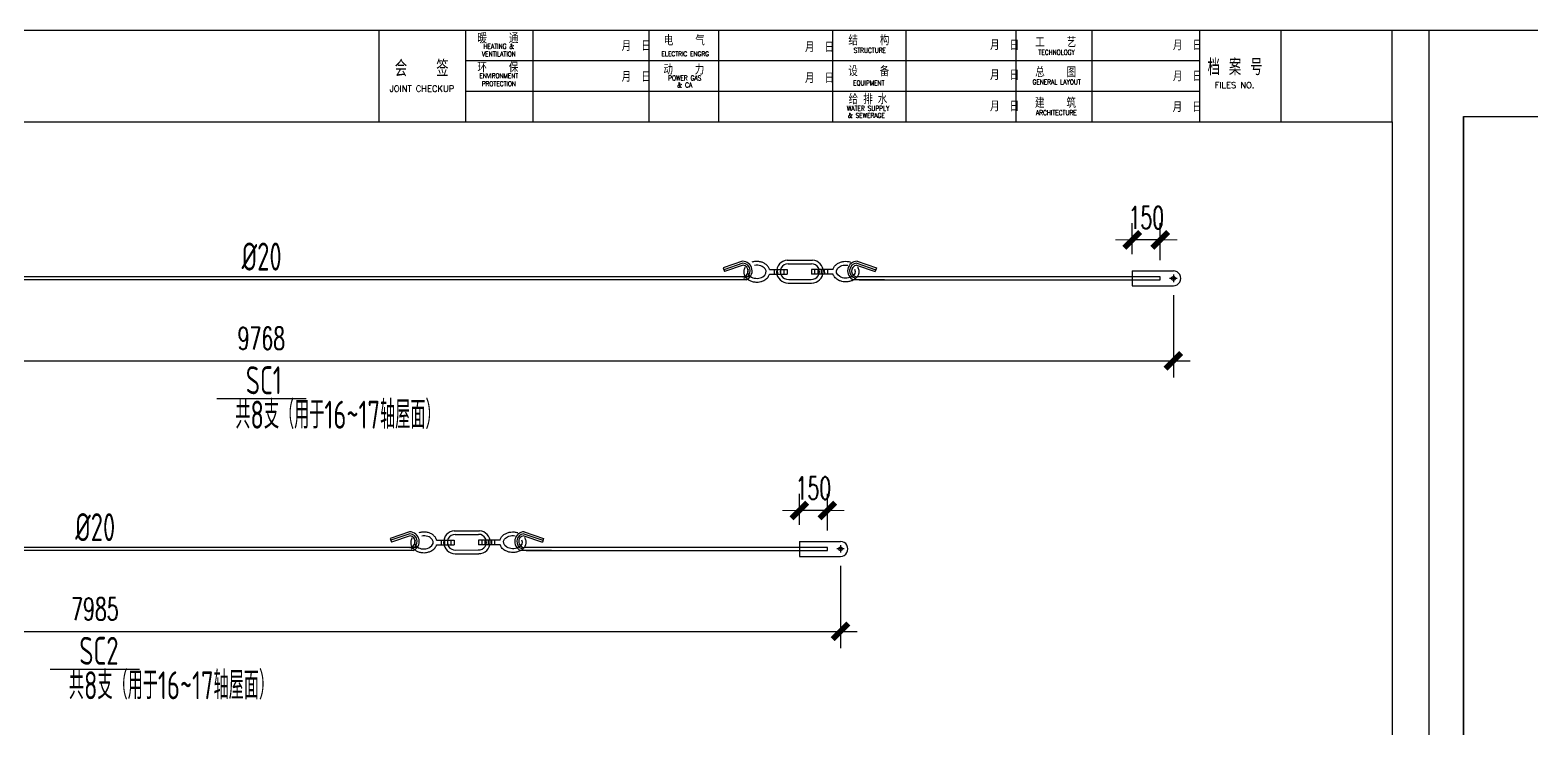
# Model space of a CAD drawing. Header units: inches. Extents: x 129725932 to 129894734, y 55771230 to 55809283.
# Drawn here: x 129801610 to 129809653, y 55784013 to 55787759 of the extents above; entities that cross this region are included whole.
import ezdxf
from ezdxf.enums import TextEntityAlignment as Align

# ---------------------------------------------------------------- set-up
doc = ezdxf.new("R2010")
doc.units = ezdxf.units.IN
doc.header["$MEASUREMENT"] = 0
doc.linetypes.add('CENTER', pattern=[50.8, 31.75, -6.35, 6.35, -6.35])
doc.layers.add('TK', color=140, linetype='Continuous')
doc.layers.add('标注', color=8, linetype='Continuous', lineweight=9)
doc.layers.add('轴线层', color=1, linetype='CENTER', lineweight=15)
doc.styles.add('ARIAL', font='swisscl.ttf', dxfattribs={"width": 0.7})
doc.styles.add('DIM_FONT', font='romans.shx', dxfattribs={"width": 0.618, "bigfont": '1hztxt.shx'})
doc.styles.add('hz', font='gbenor.shx', dxfattribs={"width": 0.75, "height": 100, "bigfont": 'gbcbig.shx'})
doc.styles.add('HZ1', font='romand.shx', dxfattribs={"width": 0.7, "height": 300, "bigfont": 'hzxy.shx'})
doc.styles.add('HZXY', font='romand.shx', dxfattribs={"bigfont": 'hzxy.shx'})
doc.styles.add('ROMANC', font='romanc.shx', dxfattribs={"width": 0.8, "bigfont": 'hztxt.shx'})
doc.styles.add('ROMAND', font='ROMAND.shx', dxfattribs={"width": 0.85})
doc.dimstyles.new('WGH(1)', dxfattribs={"dimscale": 1.2, "dimtxt": 100, "dimasz": 0.5, "dimexe": 75, "dimexo": 75, "dimgap": 50, "dimtad": 1, "dimdec": 0, "dimzin": 0, "dimdsep": 46, "dimtxsty": 'DIM_FONT', "dimblk1": '_DIMX', "dimblk2": '_DIMX', "dimsah": 1, "dimcen": 0.09, "dimclrd": 3, "dimclre": 3, "dimclrt": 7, "dimadec": 0, "dimazin": 0, "dimtfac": 1, "dimtdec": 0, "dimtix": 1, "dimtmove": 2, "dimatfit": 3, "dimldrblk": '_DIMX', "dimfxl": 0, "dimtolj": 1, "dimtzin": 0, "dimarcsym": 0})

# ---------------------------------------------------------------- blocks, each defined once
blk = doc.blocks.new('11111')
at = {"layer": 'TK', "lineweight": -3}
for p, q in [((6334425.8, 2886357), (6334425.8, 2870306.6)), ((6334425.8, 2886357), (6345762.2, 2886357)), ((6340303.3, 2885879.9), (6340303.3, 2886357)), ((6340303.3, 2885879.9), (6340303.3, 2886357)), ((6340754.3, 2885879.9), (6340754.3, 2886357)), ((6341104.1, 2885879.9), (6341104.1, 2886357)), ((6341708.5, 2885879.9), (6341708.5, 2886357)), ((6342070, 2885879.9), (6342070, 2886357)), ((6342662.8, 2885879.9), (6342662.8, 2886357)), ((6343045.2, 2885879.9), (6343045.2, 2886357)), ((6343617, 2885879.9), (6343617, 2886357)), ((6344011.2, 2885879.9), (6344011.2, 2886357)), ((6344571.3, 2885879.9), (6344571.3, 2886357)), ((6344571.3, 2885879.9), (6344571.3, 2886357)), ((6344992, 2886357), (6344992, 2885879.9)), ((6345571.4, 2885879.9), (6345571.4, 2886357)), ((6345571.4, 2885879.9), (6345571.4, 2886357)), ((6345762.2, 2886357), (6345762.2, 2870306.6)), ((6345762.2, 2886357), (6345762.2, 2870306.6)), ((6340754.3, 2886198), (6344571.3, 2886198)), ((6345571.4, 2885879.9), (6345571.4, 2886112.7)), ((6345571.4, 2885879.9), (6345571.4, 2886112.7)), ((6340754.3, 2886039), (6344571.3, 2886039)), ((6334616.6, 2885879.9), (6334616.6, 2870497.5)), ((6334616.6, 2885879.9), (6345571.4, 2885879.9)), ((6334616.6, 2870497.5), (6334616.6, 2885879.9)), ((6345571.4, 2885879.9), (6345571.4, 2870497.5))]:
    blk.add_line(p, q, dxfattribs=at)
at = {"layer": 'TK', "lineweight": -3, "text_generation_flag": 6}
for s, height, style, width, p in [('暖    通', 47.71, 'HZ1', 0.8, (6340921.3, 2886288.3)), ('结    构', 47.71, 'HZ1', 0.8, (6342850.6, 2886277.9)), ('HEATING &', 24.81, 'ROMAND', 0.8, (6340926.1, 2886259.8)), ('  月  日', 47.71, 'HZ1', 0.8, (6341614.4, 2886248.8)), ('电    气', 47.71, 'HZ1', 0.8, (6341890.7, 2886277)), ('  月  日', 47.71, 'HZ1', 0.8, (6342567.7, 2886242.1)), ('STRUCTURE', 24.81, 'ROMAND', 0.8, (6342855.4, 2886239)), ('  月  日', 47.71, 'HZ1', 0.8, (6343530.1, 2886252.8)), ('工    艺', 47.71, 'HZ1', 0.8, (6343822, 2886267.9)), ('TECHNOLOGY', 24.81, 'ROMAND', 0.8, (6343826.8, 2886228.6)), ('  月  日', 47.71, 'HZ1', 0.8, (6344480.9, 2886252.1)), ('会   签', 84.55, 'HZ1', 0.8, (6340525.1, 2886115.1)), ('环    保', 47.71, 'HZ1', 0.8, (6340921.3, 2886136.6)), ('VENTILATION', 24.81, 'ROMAND', 0.8, (6340926.1, 2886219.6)), ('ELECTRIC ENGRG', 24.81, 'ROMAND', 0.8, (6341895.5, 2886220.7)), ('动    力', 47.71, 'HZ1', 0.8, (6341888.2, 2886125.6)), ('ENVIRONMENT', 24.81, 'ROMAND', 0.8, (6340926.1, 2886106.8)), ('  月  日', 47.71, 'HZ1', 0.8, (6341614.4, 2886088.2)), ('POWER GAS', 24.81, 'ROMAND', 0.8, (6341893, 2886094.9)), ('  月  日', 47.71, 'HZ1', 0.8, (6342567.7, 2886081.5)), ('设    备', 47.71, 'HZ1', 0.8, (6342850, 2886117.2)), ('  月  日', 47.71, 'HZ1', 0.8, (6343530.1, 2886097)), ('GENERAL LAYOUT', 24.81, 'ROMAND', 0.8, (6343826.8, 2886073.9)), ('总    图', 47.71, 'HZ1', 0.8, (6343822, 2886112.2)), ('  月  日', 47.71, 'HZ1', 0.8, (6344480.9, 2886090.9)), ('JOINT CHECKUP', 31.706, 'ROMANC', 1, (6340526.3, 2886036.1)), ('PROTECTION', 24.81, 'ROMAND', 0.8, (6340926.1, 2886065)), ('& CA', 25.37, 'ROMAND', 0.8, (6341893, 2886057.9)), ('给 排 水', 47.71, 'HZ1', 0.8, (6342845.7, 2885971.6)), ('EQUIPMENT', 24.81, 'ROMAND', 0.8, (6342849.8, 2886068.8)), ('FILES NO.', 31.71, 'ROMANC', 1, (6344752.6, 2886054.4)), ('WATER SUPPLY', 24.81, 'ROMAND', 0.8, (6342846.6, 2885937.1)), ('  月  日', 47.71, 'HZ1', 0.8, (6343530.1, 2885934.6)), ('建    筑', 47.71, 'HZ1', 0.8, (6343820.5, 2885952.3)), ('  月  日', 47.71, 'HZ1', 0.8, (6344479.8, 2885930.6)), ('& SEWERAGE', 24.81, 'ROMAND', 0.8, (6342837.4, 2885900.1)), ('ARCHITECTURE', 24.81, 'ROMAND', 0.8, (6343825.3, 2885914.3))]:
    blk.add_text(s, height=height, rotation=180, dxfattribs=dict(at, style=style, width=width)).set_placement(p, align=Align.CENTER)
at = {"layer": 'TK', "lineweight": -3, "style": 'HZ1', "text_generation_flag": 6, "width": 0.8}
blk.add_text('档 案 号', height=84.55, rotation=180, dxfattribs=at).set_placement((6344611.7, 2886121.8))
at = {"layer": 'TK', "lineweight": -3}
for tag, height, style, width, p in [('DISCIPLINE', 57.3, 'HZXY', 1, (6344328.6, 2871082.6)), ('PROJECT-NAME', 95.4, 'HZXY', 0.8, (6339242.7, 2871015.3)), ('ITEM-NAME', 95.4, 'HZXY', 0.8, (6341079.8, 2871018.9)), ('STATUS', 57.3, 'HZXY', 0.8, (6345235.8, 2871000.4)), ('DRAWING-TITLE', 95.4, 'HZXY', 0.8, (6342797.5, 2870944.3)), ('SCALE', 57.3, 'ARIAL', 1, (6344326.2, 2870923)), ('版本号', 57.3, 'HZXY', 1, (6337057.1, 2870903.9)), ('REWORK-DATE', 57.3, 'ARIAL', 1, (6337574.4, 2870911.2)), ('DRAWING-TITLE', 95.4, 'HZXY', 0.8, (6342791.4, 2870805.4)), ('版本号', 57.3, 'HZXY', 1, (6337057.1, 2870735.6)), ('REWORK-DATE', 57.3, 'ARIAL', 1, (6337574.4, 2870744.2)), ('DRAWING-TITLE', 95.4, 'HZXY', 0.8, (6342792.9, 2870673)), ('DATE', 57.3, 'ARIAL', 1, (6344324.1, 2870749.1)), ('PROJECT-NUMBER', 57.3, 'ARIAL', 0.9, (6345225.3, 2870672.6)), ('版本号', 57.3, 'HZXY', 1, (6337057.1, 2870574.3)), ('REWORK-DATE', 57.3, 'ARIAL', 1, (6337574.4, 2870577.2)), ('DRAWING-NUMBER', 57.3, 'ARIAL', 1, (6344326.7, 2870583.8))]:
    blk.add_attdef(tag, text='', height=height, dxfattribs=dict(at, style=style, width=width)).set_placement(p, align=Align.MIDDLE)
blk = doc.blocks.new('_DIMX')
blk.add_line((-150, 0), (150, 0))
at = {"const_width": 50}
blk.add_lwpolyline([(-70, -70), (70, 70)], dxfattribs=at)
blk = doc.blocks.new('*D883')
at = {"color": 3, "lineweight": -2}
for p, q in [((129797964.6, 55786338.1), (129797964.6, 55785896.4)), ((129807732.6, 55786338.1), (129807732.6, 55785896.4)), ((129797965.2, 55785986.4), (129807732, 55785986.4))]:
    blk.add_line(p, q, dxfattribs=at)
at = {"layer": 'Defpoints', "color": 0}
for p in [(129797964.6, 55786428.1), (129807732.6, 55786428.1), (129807732.6, 55785986.4)]:
    blk.add_point(p, dxfattribs=at)
at = {"color": 3, "lineweight": -2, "xscale": 0.5999999999999995, "yscale": 0.5999999999999995, "zscale": 0.5999999999999995, "rotation": 180}
blk.add_blockref('_DIMX', (129797964.6, 55785986.4), dxfattribs=at)
at = {"color": 3, "lineweight": -2, "xscale": 0.5999999999999995, "yscale": 0.5999999999999995, "zscale": 0.5999999999999995}
blk.add_blockref('_DIMX', (129807732.6, 55785986.4), dxfattribs=at)
at = {"color": 7, "insert": (129802848.6, 55786106.4), "char_height": 120, "attachment_point": 5, "style": 'DIM_FONT'}
blk.add_mtext('\\A1;9768', dxfattribs=at)
blk = doc.blocks.new('*D885')
at = {"layer": 'Defpoints', "color": 0}
for p in [(129807512.6, 55786633.9), (129807512.6, 55786468.1), (129807662.6, 55786436.3)]:
    blk.add_point(p, dxfattribs=at)
at = {"layer": '标注', "color": 3, "lineweight": -2}
for p, q in [((129807512.6, 55786558.1), (129807512.6, 55786723.9)), ((129807662.6, 55786526.3), (129807662.6, 55786723.9)), ((129807512, 55786633.9), (129807511.4, 55786633.9)), ((129807662.6, 55786633.9), (129807512.6, 55786633.9)), ((129807663.2, 55786633.9), (129807663.8, 55786633.9))]:
    blk.add_line(p, q, dxfattribs=at)
at = {"layer": '标注', "color": 3, "lineweight": -2, "xscale": 0.5999999999999995, "yscale": 0.5999999999999995, "zscale": 0.5999999999999995}
blk.add_blockref('_DIMX', (129807512.6, 55786633.9), dxfattribs=at)
at = {"layer": '标注', "color": 3, "lineweight": -2, "xscale": 0.5999999999999995, "yscale": 0.5999999999999995, "zscale": 0.5999999999999995, "rotation": 180}
blk.add_blockref('_DIMX', (129807662.6, 55786633.9), dxfattribs=at)
at = {"layer": '标注', "color": 7, "insert": (129807587.6, 55786753.9), "char_height": 120, "attachment_point": 5, "style": 'DIM_FONT'}
blk.add_mtext('\\A1;150', dxfattribs=at)
blk = doc.blocks.new('*D914')
at = {"color": 3, "lineweight": -2}
for p, q in [((129797964.6, 55784888.1), (129797964.6, 55784446.4)), ((129805949.6, 55784888.1), (129805949.6, 55784446.4)), ((129797965.2, 55784536.4), (129805949, 55784536.4))]:
    blk.add_line(p, q, dxfattribs=at)
at = {"layer": 'Defpoints', "color": 0}
for p in [(129797964.6, 55784978.1), (129805949.6, 55784978.1), (129805949.6, 55784536.4)]:
    blk.add_point(p, dxfattribs=at)
at = {"color": 3, "lineweight": -2, "xscale": 0.5999999999999995, "yscale": 0.5999999999999995, "zscale": 0.5999999999999995, "rotation": 180}
blk.add_blockref('_DIMX', (129797964.6, 55784536.4), dxfattribs=at)
at = {"color": 3, "lineweight": -2, "xscale": 0.5999999999999995, "yscale": 0.5999999999999995, "zscale": 0.5999999999999995}
blk.add_blockref('_DIMX', (129805949.6, 55784536.4), dxfattribs=at)
at = {"color": 7, "insert": (129801957.1, 55784656.4), "char_height": 120, "attachment_point": 5, "style": 'DIM_FONT'}
blk.add_mtext('\\A1;7985', dxfattribs=at)
blk = doc.blocks.new('*D916')
at = {"layer": 'Defpoints', "color": 0}
for p in [(129805729.6, 55785183.9), (129805729.6, 55785018.1), (129805879.6, 55784986.3)]:
    blk.add_point(p, dxfattribs=at)
at = {"layer": '标注', "color": 3, "lineweight": -2}
for p, q in [((129805729.6, 55785108.1), (129805729.6, 55785273.9)), ((129805879.6, 55785076.3), (129805879.6, 55785273.9)), ((129805729, 55785183.9), (129805728.4, 55785183.9)), ((129805879.6, 55785183.9), (129805729.6, 55785183.9)), ((129805880.2, 55785183.9), (129805880.8, 55785183.9))]:
    blk.add_line(p, q, dxfattribs=at)
at = {"layer": '标注', "color": 3, "lineweight": -2, "xscale": 0.5999999999999995, "yscale": 0.5999999999999995, "zscale": 0.5999999999999995}
blk.add_blockref('_DIMX', (129805729.6, 55785183.9), dxfattribs=at)
at = {"layer": '标注', "color": 3, "lineweight": -2, "xscale": 0.5999999999999995, "yscale": 0.5999999999999995, "zscale": 0.5999999999999995, "rotation": 180}
blk.add_blockref('_DIMX', (129805879.6, 55785183.9), dxfattribs=at)
at = {"layer": '标注', "color": 7, "insert": (129805804.6, 55785303.9), "char_height": 120, "attachment_point": 5, "style": 'DIM_FONT'}
blk.add_mtext('\\A1;150', dxfattribs=at)

msp = doc.modelspace()

# ---------------------------------------------------------------- linework, layer by layer
for p, q in [((129805425.4, 55786519.8), (129805322, 55786484.1)), ((129805322, 55786484.1), (129805328.8, 55786464.4)), ((129805427.1, 55786509.4), (129805325.4, 55786474.2)), ((129805428.5, 55786498.8), (129805328.8, 55786464.4)), ((129805570.3, 55786474.9), (129805663.8, 55786475.1)), ((129805594.4, 55786474.9), (129805594.4, 55786450)), ((129805611.7, 55786475), (129805611.8, 55786450)), ((129805629.1, 55786475), (129805629.1, 55786450)), ((129805646.4, 55786475.1), (129805646.5, 55786450.1)), ((129805663.8, 55786475.1), (129805663.8, 55786450.1)), ((129805665, 55786525.4), (129805799.7, 55786525.7)), ((129805669.1, 55786505.7), (129805795, 55786506)), ((129805909.9, 55786475.6), (129805794.1, 55786475.4)), ((129805794.1, 55786475.4), (129805794.1, 55786450.4)), ((129805794.1, 55786475.4), (129805794.1, 55786450.4)), ((129805811.4, 55786475.4), (129805811.5, 55786450.4)), ((129805828.7, 55786475.5), (129805828.8, 55786450.5)), ((129805846.1, 55786475.5), (129805846.2, 55786450.5)), ((129805863.4, 55786475.5), (129805863.5, 55786450.6)), ((129805880.8, 55786475.6), (129805880.8, 55786450.6)), ((129806036.6, 55786498.8), (129806136.3, 55786464.4)), ((129806038, 55786509.4), (129806139.7, 55786474.2)), ((129806039.7, 55786519.8), (129806143.1, 55786484.1)), ((129806143.1, 55786484.1), (129806136.3, 55786464.4)), ((129805242.9, 55786436.3), (129798034.6, 55786436.3)), ((129805242.9, 55786419.9), (129798034.6, 55786419.9)), ((129805466, 55786436.3), (129805242.9, 55786436.3)), ((129805444.7, 55786419.9), (129805242.9, 55786419.9)), ((129805569.8, 55786449.9), (129805663.8, 55786450.1)), ((129805669.7, 55786402.4), (129805795.5, 55786402.7)), ((129805672.5, 55786422.3), (129805792.6, 55786422.5)), ((129805910.5, 55786450.7), (129805794.1, 55786450.4)), ((129806185.7, 55786419.9), (129806020.3, 55786419.9)), ((129807662.6, 55786436.3), (129806042.7, 55786436.3)), ((129806050.3, 55786419.9), (129807662.6, 55786419.9)), ((129807512.6, 55786468.1), (129807732.7, 55786468.1)), ((129807512.6, 55786468.1), (129807512.6, 55786388.1)), ((129807662.6, 55786419.9), (129807662.6, 55786436.3)), ((129807662.6, 55786419.9), (129807662.6, 55786436.3)), ((129807752.5, 55786428.1), (129807712.7, 55786428.1)), ((129807732.6, 55786447.9), (129807732.6, 55786408.2)), ((129807772.6, 55786428.1), (129807772.6, 55786428.1)), ((129807512.6, 55786388.1), (129807732.6, 55786388.1)), ((129802609.4, 55785783.8), (129803087.8, 55785783.8)), ((129803642.4, 55785069.8), (129803539, 55785034.1)), ((129803539, 55785034.1), (129803545.8, 55785014.4)), ((129803644.1, 55785059.4), (129803542.4, 55785024.2)), ((129803645.5, 55785048.8), (129803545.8, 55785014.4)), ((129803787.3, 55785024.9), (129803880.8, 55785025.1)), ((129803811.4, 55785024.9), (129803811.4, 55785000)), ((129803828.7, 55785025), (129803828.8, 55785000)), ((129803846.1, 55785025), (129803846.1, 55785000)), ((129803863.4, 55785025.1), (129803863.5, 55785000.1)), ((129803880.8, 55785025.1), (129803880.8, 55785000.1)), ((129803882, 55785075.4), (129804016.7, 55785075.7)), ((129803886.1, 55785055.7), (129804012, 55785056)), ((129804126.9, 55785025.6), (129804011.1, 55785025.4)), ((129804011.1, 55785025.4), (129804011.1, 55785000.4)), ((129804011.1, 55785025.4), (129804011.1, 55785000.4)), ((129804028.4, 55785025.4), (129804028.5, 55785000.4)), ((129804045.7, 55785025.5), (129804045.8, 55785000.5)), ((129804063.1, 55785025.5), (129804063.2, 55785000.5)), ((129804080.4, 55785025.5), (129804080.5, 55785000.6)), ((129804097.8, 55785025.6), (129804097.8, 55785000.6)), ((129804253.6, 55785048.8), (129804353.3, 55785014.4)), ((129804255, 55785059.4), (129804356.7, 55785024.2)), ((129804256.7, 55785069.8), (129804360.1, 55785034.1)), ((129804360.1, 55785034.1), (129804353.3, 55785014.4)), ((129803459.9, 55784986.3), (129798034.6, 55784986.3)), ((129803459.9, 55784969.9), (129798034.6, 55784969.9)), ((129803683, 55784986.3), (129803459.9, 55784986.3)), ((129803661.7, 55784969.9), (129803459.9, 55784969.9)), ((129803786.8, 55784999.9), (129803880.8, 55785000.1)), ((129803886.7, 55784952.4), (129804012.5, 55784952.7)), ((129803889.5, 55784972.3), (129804009.6, 55784972.5)), ((129804127.5, 55785000.7), (129804011.1, 55785000.4)), ((129804402.7, 55784969.9), (129804237.3, 55784969.9)), ((129805879.6, 55784986.3), (129804259.7, 55784986.3)), ((129804267.3, 55784969.9), (129805879.6, 55784969.9)), ((129805729.6, 55785018.1), (129805949.7, 55785018.1)), ((129805729.6, 55785018.1), (129805729.6, 55784938.1)), ((129805879.6, 55784969.9), (129805879.6, 55784986.3)), ((129805879.6, 55784969.9), (129805879.6, 55784986.3)), ((129805969.5, 55784978.1), (129805929.7, 55784978.1)), ((129805949.6, 55784997.9), (129805949.6, 55784958.2)), ((129805989.6, 55784978.1), (129805989.6, 55784978.1)), ((129805729.6, 55784938.1), (129805949.6, 55784938.1)), ((129801717.9, 55784333.8), (129802196.3, 55784333.8))]:
    msp.add_line(p, q)
for centre in [(129807732.6, 55786428.1), (129805949.6, 55784978.1)]:
    msp.add_circle(centre, 10)
for centre, radius, start, end in [((129805424.8, 55786467.9), 52, 292.62276, 89.26609), ((129805424.3, 55786467.6), 31.4, 273.45108, 82.36139), ((129805425.3, 55786468.5), 40.9, 281.11886, 87.5348), ((129805669.2, 55786464), 61.5, 93.93884, 270.508), ((129805669.5, 55786464), 41.8, 90.55021, 274.16242), ((129805795.4, 55786464.2), 41.8, 266.09408, 90.55021), ((129805795.7, 55786464.3), 61.5, 269.7485, 86.31767), ((129806040.3, 55786467.9), 52, 90.73391, 247.37507), ((129806039.8, 55786468.5), 40.9, 92.4652, 258.88114), ((129806040.8, 55786467.6), 31.4, 97.63861, 273.45108), ((129807732.6, 55786428.1), 40, 269.99883, 90.13886), ((129803641.8, 55785017.9), 52, 292.62276, 89.26609), ((129803641.3, 55785017.6), 31.4, 273.45108, 82.36139), ((129803642.3, 55785018.5), 40.9, 281.11886, 87.5348), ((129803886.2, 55785014), 61.5, 93.93884, 270.508), ((129803886.5, 55785014), 41.8, 90.55021, 274.16242), ((129804012.4, 55785014.2), 41.8, 266.09408, 90.55021), ((129804012.7, 55785014.3), 61.5, 269.7485, 86.31767), ((129804257.3, 55785017.9), 52, 90.73391, 247.37507), ((129804256.8, 55785018.5), 40.9, 92.4652, 258.88114), ((129804257.8, 55785017.6), 31.4, 97.63861, 273.45108), ((129805949.6, 55784978.1), 40, 269.99883, 90.13886)]:
    msp.add_arc(centre, radius, start, end)
for centre in [(129805501.8, 55786463.2), (129803718.8, 55785013.2)]:
    msp.add_ellipse(centre, major_axis=(50, 0.1), ratio=0.703703, start_param=2.769075, end_param=8.089075)
at = {"extrusion": (0, 0, -1)}
for centre in [(129805978.4, 55786464.3), (129804195.4, 55785014.3)]:
    msp.add_ellipse(centre, major_axis=(50, 0.1), ratio=0.703703, start_param=-0.372517, end_param=4.947483, dxfattribs=at)
for points, knots in [([(129805438.8, 55786487.5), (129805438.2, 55786486.5), (129805437.6, 55786485.4), (129805435.6, 55786481.6), (129805434.5, 55786478.8), (129805432.8, 55786472.9), (129805432.2, 55786469.9), (129805431.9, 55786465.6), (129805431.8, 55786464.3), (129805431.8, 55786463), (129805431.8, 55786460.9), (129805432, 55786458.7), (129805432.6, 55786454.5), (129805433.1, 55786452.4), (129805434.3, 55786448.2), (129805435, 55786446.2), (129805437.2, 55786441.5), (129805438.7, 55786438.9), (129805442.1, 55786433.9), (129805444, 55786431.6), (129805448.2, 55786427.3), (129805450.4, 55786425.3), (129805455.2, 55786421.7), (129805457.7, 55786420), (129805465.6, 55786415.5), (129805471.3, 55786413.1), (129805483.3, 55786409.7), (129805489.5, 55786408.6), (129805505.1, 55786407.6), (129805514.5, 55786408.4), (129805528.8, 55786412), (129805534, 55786413.8), (129805542.8, 55786418.1), (129805546.7, 55786420.4), (129805553.1, 55786425.3), (129805555.9, 55786427.7), (129805560.8, 55786433), (129805563.1, 55786436), (129805566.5, 55786441.6), (129805567.7, 55786444.2), (129805569.2, 55786447.9), (129805569.5, 55786448.9), (129805569.8, 55786449.9)], [5.87527, 5.87527, 5.87527, 5.87527, 5.933919, 5.933919, 6.078476, 6.078476, 6.223034, 6.223034, 6.283185, 6.283185, 6.283185, 6.384976, 6.384976, 6.486767, 6.486767, 6.588557, 6.588557, 6.733563, 6.733563, 6.878569, 6.878569, 7.023575, 7.023575, 7.168581, 7.168581, 7.462561, 7.462561, 7.756542, 7.756542, 8.194769, 8.194769, 8.453378, 8.453378, 8.667619, 8.667619, 8.844087, 8.844087, 9.020554, 9.020554, 9.159007, 9.159007, 9.209642, 9.209642, 9.209642, 9.209642]), ([(129805570.3, 55786474.9), (129805569.8, 55786477), (129805569, 55786479.1), (129805567.1, 55786483.8), (129805565.7, 55786486.4), (129805562.6, 55786491.2), (129805560.8, 55786493.5), (129805556.9, 55786497.7), (129805554.9, 55786499.7), (129805550.5, 55786503.3), (129805548.1, 55786505), (129805540.7, 55786509.6), (129805535.4, 55786512.1), (129805524.1, 55786515.9), (129805518.2, 55786517.1), (129805506.3, 55786518.5), (129805500.3, 55786518.6), (129805487.9, 55786517.6), (129805481.7, 55786516.4), (129805475.7, 55786514.5)], [9.608311, 9.608311, 9.608311, 9.608311, 9.712819, 9.712819, 9.851272, 9.851272, 9.989725, 9.989725, 10.128178, 10.128178, 10.26663, 10.26663, 10.548412, 10.548412, 10.830193, 10.830193, 11.111974, 11.111974, 11.408894, 11.408894, 11.408894, 11.408894]), ([(129805909.9, 55786475.6), (129805910.4, 55786477.8), (129805911.1, 55786479.9), (129805913.1, 55786484.6), (129805914.4, 55786487.1), (129805917.6, 55786492), (129805919.3, 55786494.3), (129805923.1, 55786498.5), (129805925.2, 55786500.5), (129805929.6, 55786504.2), (129805931.9, 55786505.8), (129805939.3, 55786510.5), (129805944.7, 55786513), (129805955.9, 55786516.8), (129805961.7, 55786518.1), (129805973.7, 55786519.6), (129805979.7, 55786519.7), (129805992, 55786518.7), (129805998.3, 55786517.5), (129806004.3, 55786515.7)], [9.608311, 9.608311, 9.608311, 9.608311, 9.712819, 9.712819, 9.851272, 9.851272, 9.989725, 9.989725, 10.128178, 10.128178, 10.26663, 10.26663, 10.548412, 10.548412, 10.830193, 10.830193, 11.111974, 11.111974, 11.408894, 11.408894, 11.408894, 11.408894]), ([(129806041.3, 55786488.9), (129806042, 55786487.8), (129806042.6, 55786486.8), (129806044.5, 55786483), (129806045.7, 55786480.2), (129806047.4, 55786474.3), (129806048, 55786471.3), (129806048.4, 55786467), (129806048.4, 55786465.7), (129806048.4, 55786464.4), (129806048.4, 55786462.3), (129806048.3, 55786460.1), (129806047.7, 55786455.8), (129806047.2, 55786453.7), (129806046, 55786449.6), (129806045.3, 55786447.6), (129806043.2, 55786442.9), (129806041.7, 55786440.2), (129806038.3, 55786435.3), (129806036.4, 55786432.9), (129806032.2, 55786428.6), (129806030, 55786426.6), (129806025.2, 55786422.9), (129806022.7, 55786421.3), (129806014.9, 55786416.7), (129806009.1, 55786414.3), (129805997.2, 55786410.8), (129805991, 55786409.7), (129805975.4, 55786408.6), (129805966, 55786409.4), (129805951.6, 55786412.9), (129805946.5, 55786414.8), (129805937.6, 55786419), (129805933.8, 55786421.3), (129805927.3, 55786426.1), (129805924.5, 55786428.5), (129805919.5, 55786433.8), (129805917.3, 55786436.8), (129805913.9, 55786442.3), (129805912.6, 55786444.9), (129805911.1, 55786448.6), (129805910.8, 55786449.7), (129805910.5, 55786450.7)], [5.87527, 5.87527, 5.87527, 5.87527, 5.933919, 5.933919, 6.078476, 6.078476, 6.223034, 6.223034, 6.283185, 6.283185, 6.283185, 6.384976, 6.384976, 6.486767, 6.486767, 6.588557, 6.588557, 6.733563, 6.733563, 6.878569, 6.878569, 7.023575, 7.023575, 7.168581, 7.168581, 7.462561, 7.462561, 7.756542, 7.756542, 8.194769, 8.194769, 8.453378, 8.453378, 8.667619, 8.667619, 8.844087, 8.844087, 9.020554, 9.020554, 9.159007, 9.159007, 9.209642, 9.209642, 9.209642, 9.209642]), ([(129803655.8, 55785037.5), (129803655.2, 55785036.5), (129803654.6, 55785035.4), (129803652.6, 55785031.6), (129803651.5, 55785028.8), (129803649.8, 55785022.9), (129803649.2, 55785019.9), (129803648.9, 55785015.6), (129803648.8, 55785014.3), (129803648.8, 55785013), (129803648.8, 55785010.9), (129803649, 55785008.7), (129803649.6, 55785004.5), (129803650.1, 55785002.4), (129803651.3, 55784998.2), (129803652, 55784996.2), (129803654.2, 55784991.5), (129803655.7, 55784988.9), (129803659.1, 55784983.9), (129803661, 55784981.6), (129803665.2, 55784977.3), (129803667.4, 55784975.3), (129803672.2, 55784971.7), (129803674.7, 55784970), (129803682.6, 55784965.5), (129803688.3, 55784963.1), (129803700.3, 55784959.7), (129803706.5, 55784958.6), (129803722.1, 55784957.6), (129803731.5, 55784958.4), (129803745.8, 55784962), (129803751, 55784963.8), (129803759.8, 55784968.1), (129803763.7, 55784970.4), (129803770.1, 55784975.3), (129803772.9, 55784977.7), (129803777.8, 55784983), (129803780.1, 55784986), (129803783.5, 55784991.6), (129803784.7, 55784994.2), (129803786.2, 55784997.9), (129803786.5, 55784998.9), (129803786.8, 55784999.9)], [5.87527, 5.87527, 5.87527, 5.87527, 5.933919, 5.933919, 6.078476, 6.078476, 6.223034, 6.223034, 6.283185, 6.283185, 6.283185, 6.384976, 6.384976, 6.486767, 6.486767, 6.588557, 6.588557, 6.733563, 6.733563, 6.878569, 6.878569, 7.023575, 7.023575, 7.168581, 7.168581, 7.462561, 7.462561, 7.756542, 7.756542, 8.194769, 8.194769, 8.453378, 8.453378, 8.667619, 8.667619, 8.844087, 8.844087, 9.020554, 9.020554, 9.159007, 9.159007, 9.209642, 9.209642, 9.209642, 9.209642]), ([(129803787.3, 55785024.9), (129803786.8, 55785027), (129803786, 55785029.1), (129803784.1, 55785033.8), (129803782.7, 55785036.4), (129803779.6, 55785041.2), (129803777.8, 55785043.5), (129803773.9, 55785047.7), (129803771.9, 55785049.7), (129803767.5, 55785053.3), (129803765.1, 55785055), (129803757.7, 55785059.6), (129803752.4, 55785062.1), (129803741.1, 55785065.9), (129803735.2, 55785067.1), (129803723.3, 55785068.5), (129803717.3, 55785068.6), (129803704.9, 55785067.6), (129803698.7, 55785066.4), (129803692.7, 55785064.5)], [9.608311, 9.608311, 9.608311, 9.608311, 9.712819, 9.712819, 9.851272, 9.851272, 9.989725, 9.989725, 10.128178, 10.128178, 10.26663, 10.26663, 10.548412, 10.548412, 10.830193, 10.830193, 11.111974, 11.111974, 11.408894, 11.408894, 11.408894, 11.408894]), ([(129804126.9, 55785025.6), (129804127.4, 55785027.8), (129804128.1, 55785029.9), (129804130.1, 55785034.6), (129804131.4, 55785037.1), (129804134.6, 55785042), (129804136.3, 55785044.3), (129804140.1, 55785048.5), (129804142.2, 55785050.5), (129804146.6, 55785054.2), (129804148.9, 55785055.8), (129804156.3, 55785060.5), (129804161.7, 55785063), (129804172.9, 55785066.8), (129804178.7, 55785068.1), (129804190.7, 55785069.6), (129804196.7, 55785069.7), (129804209, 55785068.7), (129804215.3, 55785067.5), (129804221.3, 55785065.7)], [9.608311, 9.608311, 9.608311, 9.608311, 9.712819, 9.712819, 9.851272, 9.851272, 9.989725, 9.989725, 10.128178, 10.128178, 10.26663, 10.26663, 10.548412, 10.548412, 10.830193, 10.830193, 11.111974, 11.111974, 11.408894, 11.408894, 11.408894, 11.408894]), ([(129804258.3, 55785038.9), (129804259, 55785037.8), (129804259.6, 55785036.8), (129804261.5, 55785033), (129804262.7, 55785030.2), (129804264.4, 55785024.3), (129804265, 55785021.3), (129804265.4, 55785017), (129804265.4, 55785015.7), (129804265.4, 55785014.4), (129804265.4, 55785012.3), (129804265.3, 55785010.1), (129804264.7, 55785005.8), (129804264.2, 55785003.7), (129804263, 55784999.6), (129804262.3, 55784997.6), (129804260.2, 55784992.9), (129804258.7, 55784990.2), (129804255.3, 55784985.3), (129804253.4, 55784982.9), (129804249.2, 55784978.6), (129804247, 55784976.6), (129804242.2, 55784972.9), (129804239.7, 55784971.3), (129804231.9, 55784966.7), (129804226.1, 55784964.3), (129804214.2, 55784960.8), (129804208, 55784959.7), (129804192.4, 55784958.6), (129804183, 55784959.4), (129804168.6, 55784962.9), (129804163.5, 55784964.8), (129804154.6, 55784969), (129804150.8, 55784971.3), (129804144.3, 55784976.1), (129804141.5, 55784978.5), (129804136.5, 55784983.8), (129804134.3, 55784986.8), (129804130.9, 55784992.3), (129804129.6, 55784994.9), (129804128.1, 55784998.6), (129804127.8, 55784999.7), (129804127.5, 55785000.7)], [5.87527, 5.87527, 5.87527, 5.87527, 5.933919, 5.933919, 6.078476, 6.078476, 6.223034, 6.223034, 6.283185, 6.283185, 6.283185, 6.384976, 6.384976, 6.486767, 6.486767, 6.588557, 6.588557, 6.733563, 6.733563, 6.878569, 6.878569, 7.023575, 7.023575, 7.168581, 7.168581, 7.462561, 7.462561, 7.756542, 7.756542, 8.194769, 8.194769, 8.453378, 8.453378, 8.667619, 8.667619, 8.844087, 8.844087, 9.020554, 9.020554, 9.159007, 9.159007, 9.209642, 9.209642, 9.209642, 9.209642])]:
    msp.add_open_spline(points, degree=3, knots=knots)

# ---------------------------------------------------------------- block references
for p, xscale, yscale, zscale in [((123274042.3, 52815300.9), 1.029830321669579, 1.029830329120159, 1.029830305831691), ((123659681.3, 52985702.3), 0.9707934956168172, 0.9707935029519656, 0.9707934809988513)]:
    msp.add_blockref('11111', p, dxfattribs=dict(xscale=xscale, yscale=yscale, zscale=zscale))

# ---------------------------------------------------------------- texts
at = {"layer": '轴线层', "color": 4, "linetype": 'ByBlock', "char_height": 150, "width": 1506.743, "attachment_point": 1, "style": 'hz'}
for s, insert in [('%%C20', (129802743.2, 55786619.8)), ('SC1', (129802765.3, 55785957.1)), ('共8支（用于16~17轴屋面）', (129802709, 55785772.5)), ('%%C20', (129801851.7, 55785169.8)), ('SC2', (129801873.8, 55784507.1)), ('共8支（用于16~17轴屋面）', (129801817.5, 55784322.5))]:
    msp.add_mtext(s, dxfattribs=dict(at, insert=insert))

# ---------------------------------------------------------------- dimensions: what is measured, and where the dimension line sits
for base, p1, p2, picture, middle in [((129807732.6, 55785986.4), (129797964.6, 55786428.1), (129807732.6, 55786428.1), '*D883', (129802848.6, 55786106.4)), ((129805949.6, 55784536.4), (129797964.6, 55784978.1), (129805949.6, 55784978.1), '*D914', (129801957.1, 55784656.4))]:
    dim = msp.add_linear_dim(base=base, p1=p1, p2=p2, dimstyle='WGH(1)')
    dim.commit()
    dim.dimension.update_dxf_attribs({"geometry": picture, "text_midpoint": middle})
at = {"layer": '标注'}
for base, p1, p2, picture, middle in [((129807512.6, 55786633.9), (129807662.6, 55786436.3), (129807512.6, 55786468.1), '*D885', (129807587.6, 55786753.9)), ((129805729.6, 55785183.9), (129805879.6, 55784986.3), (129805729.6, 55785018.1), '*D916', (129805804.6, 55785303.9))]:
    dim = msp.add_linear_dim(base=base, p1=p1, p2=p2, dimstyle='WGH(1)', override={"dimfxl": 250}, dxfattribs=at)
    dim.commit()
    dim.dimension.update_dxf_attribs({"geometry": picture, "text_midpoint": middle})

doc.saveas('drawing.dxf')
